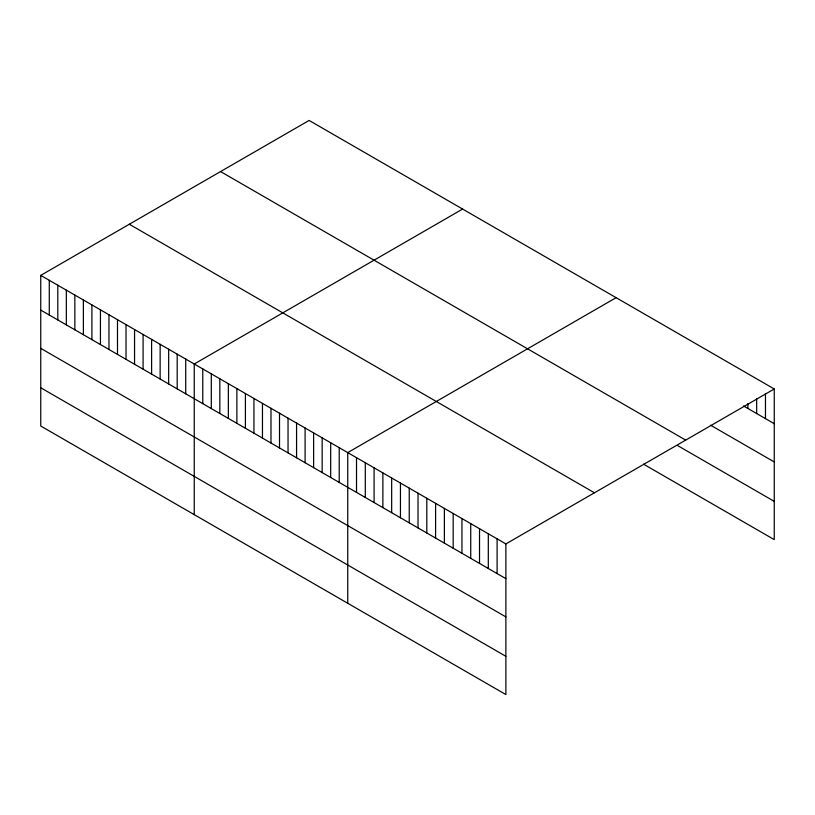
<?xml version="1.0" encoding="UTF-8"?>
<svg xmlns="http://www.w3.org/2000/svg" width="815" height="815" viewBox="0 0 815 815"><rect width="100%" height="100%" fill="white"/><g stroke="black" fill="none" stroke-linecap="round" stroke-linejoin="round"><path stroke-width="1.22" d="M40.75 275.378L505.881 543.921L505.881 694.563L40.75 426.021L40.75 275.378L309.119 120.437L774.25 388.979L774.25 539.622L643.565 464.173M462.614 209.058L194.245 363.999L194.245 514.642M616.109 297.679L347.74 452.61L347.74 603.263M505.881 543.921L774.25 388.979M743.504 405.952L774.25 423.698M710.558 425.175L774.25 461.952M220.559 171.568L685.69 440.11M677.601 445.571L774.25 501.368M129.31 224.247L594.441 492.79M40.75 310.097L505.881 578.64M40.75 348.351L505.881 616.894M40.75 387.767L505.881 656.309M765.468 393.828L765.468 418.625M756.677 398.678L756.677 413.551M747.895 403.527L747.895 408.488M497.099 538.847L497.099 573.566M488.307 533.774L488.307 568.493M479.526 528.701L479.526 563.43M470.734 523.627L470.734 558.357M461.952 518.554L461.952 553.283M453.171 513.481L453.171 548.21M444.379 508.407L444.379 543.136M435.597 503.344L435.597 538.063M426.805 498.271L426.805 532.99M418.024 493.197L418.024 527.916M409.242 488.124L409.242 522.843M400.45 483.051L400.45 517.769M391.669 477.977L391.669 512.696M382.877 472.904L382.877 507.633M374.095 467.83L374.095 502.56M365.303 462.757L365.303 497.486M356.522 457.684L356.522 492.413M339.213 447.69L339.213 482.419M330.686 442.769L330.686 477.488M322.159 437.849L322.159 472.568M313.622 432.918L313.622 467.647M305.095 427.997L305.095 462.726M296.568 423.077L296.568 457.796M288.041 418.156L288.041 452.875M279.514 413.225L279.514 447.955M270.988 408.305L270.988 443.024M262.461 403.384L262.461 438.103M253.934 398.464L253.934 433.183M245.407 393.533L245.407 428.262M236.88 388.612L236.88 423.331M228.353 383.692L228.353 418.411M219.826 378.771L219.826 413.49M211.299 373.841L211.299 408.57M202.772 368.92L202.772 403.639M185.718 359.069L185.718 393.798M177.191 354.148L177.191 388.877M168.664 349.228L168.664 383.947M160.137 344.307L160.137 379.026M151.61 339.376L151.61 374.105M143.083 334.456L143.083 369.185M134.557 329.535L134.557 364.254M126.019 324.615L126.019 359.334M117.492 319.684L117.492 354.413M108.965 314.763L108.965 349.482M100.439 309.843L100.439 344.562M91.912 304.922L91.912 339.641M83.385 299.991L83.385 334.721M74.858 295.071L74.858 329.79M66.331 290.15L66.331 324.869M57.804 285.23L57.804 319.949M49.277 280.299L49.277 315.028"/></g></svg>
